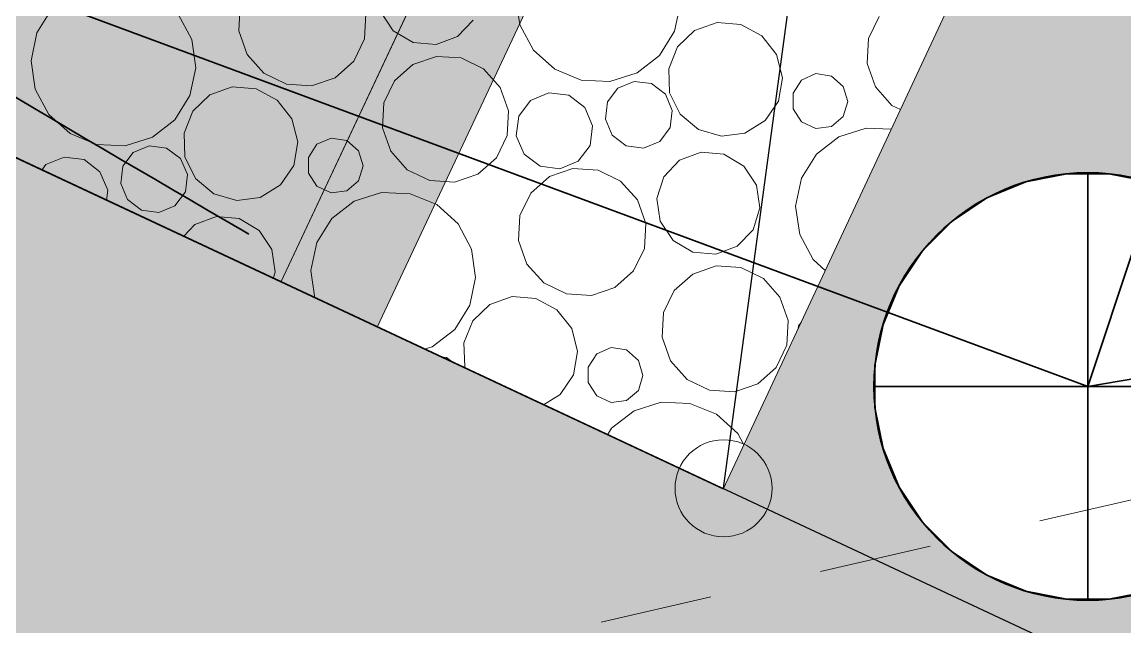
# Model space of a CAD drawing. Header units: millimetres. Extents: x 368386 to 996118, y -334862 to 250838.
# Drawn here: x 778976 to 781049, y -88595 to -87458 of the extents above; entities that cross this region are included whole.
import ezdxf

# ---------------------------------------------------------------- set-up
doc = ezdxf.new("R2010")
doc.units = ezdxf.units.MM
doc.header["$MEASUREMENT"] = 0
doc.set_wipeout_variables(frame=1)
for name, pattern in [('Dashed', [423.333333, 211.666667, -211.666667]), ('HIDDEN', [4762.5, 3175, -1587.5]), ('Wipeout_Contour', [1000, 0, -1000])]:
    doc.linetypes.add(name, pattern=pattern)
for name, color, linetype, lineweight in [('_ASENDIPLAAN_Pen_No__1', 7, 'Continuous', 13), ('New_0_Pen_No__101', 252, 'Continuous', 13), ('New__ASENDIPLAAN_Pen_No__1', 7, 'Continuous', 13), ('New__ASENDIPLAAN_Pen_No__101', 252, 'Continuous', 13), ('New_ei pindi_Pen_No__7', 7, 'Continuous', 35), ('New_KANAL_ELEMENDID_Pen_No__7', 7, 'Continuous', 35), ('New_Sade_rek_Pen_No__84', 114, 'Continuous', 35)]:
    doc.layers.add(name, color=color, linetype=linetype, lineweight=lineweight)
for name, color, linetype in [('_uusvertikaal', 5, 'Continuous'), ('New_0', 7, 'Continuous'), ('New_KANAL_ELEMENDID', 7, 'Continuous')]:
    doc.layers.add(name, color=color, linetype=linetype)
doc.layers.add('New_0_Pen_No__102', color=7, linetype='Continuous', lineweight=13, true_color=0xcccccc)
doc.linetypes.add('Sade1', pattern='A,0,[5,TRN_EP_AS-4-01_V01_Asendiplaan1.Shx,S=13.492063,R=0,X=0,Y=0],-2600,0', length=2600)
doc.dimstyles.new('GENERATED_STYLE__3', dxfattribs={"dimtxt": 0.18, "dimasz": 364.8, "dimexe": 0.18, "dimexo": 0.0625, "dimgap": 0, "dimtad": 0, "dimtih": 1, "dimtoh": 1, "dimdec": 4, "dimzin": 0, "dimdsep": 46, "dimcen": 0.09, "dimadec": 0, "dimazin": 0, "dimtfac": 1, "dimtdec": 4, "dimtmove": 0, "dimatfit": 3, "dimldrblk": 'ARROWHEAD_1', "dimfxl": 1, "dimtolj": 1, "dimtzin": 0, "dimarcsym": 0})

# ---------------------------------------------------------------- blocks, each defined once
blk = doc.blocks.new('*X0')
at = {"layer": 'New_0_Pen_No__102', "color": 254, "linetype": 'Continuous', "lineweight": 13, "true_color": 0xcccccc}
for p, q in [((779904.1, -87409.6), (779911.8, -87462.7)), ((779032.4, -87432.8), (779004.1, -87478.1)), ((779386, -87427.1), (779383.5, -87474)), ((779649.8, -87437.9), (779673.9, -87473.9)), ((780202.8, -87475), (780213.8, -87422.6)), ((779295.1, -87490.4), (779269.6, -87442.9)), ((779620, -87489.1), (779622.5, -87442.3)), ((779794.6, -87485), (779824.2, -87454)), ((780282.4, -87458.7), (780240.4, -87473.7)), ((780327.1, -87462.2), (780282.4, -87458.7)), ((780366.7, -87483.4), (780327.1, -87462.2)), ((780587.1, -87447), (780567, -87488.8)), ((779004.1, -87478.1), (778993.1, -87530.5)), ((779383.5, -87474), (779399.2, -87518.4)), ((779673.9, -87473.9), (779711.2, -87496.1)), ((779911.8, -87462.7), (779937.2, -87510.3)), ((780174.5, -87520.3), (780202.8, -87475)), ((780240.4, -87473.7), (780208.3, -87504.5)), ((779302.8, -87543.6), (779295.1, -87490.4)), ((779599.7, -87531.3), (779620, -87489.1)), ((779711.2, -87496.1), (779754.3, -87500.1)), ((779754.3, -87500.1), (779794.6, -87485)), ((780394.4, -87518.8), (780366.7, -87483.4)), ((780567, -87488.8), (780564.5, -87535.3)), ((779399.2, -87518.4), (779430.7, -87553.7)), ((779754.9, -87522.2), (779710.8, -87537.2)), ((779801.5, -87525.2), (779754.9, -87522.2)), ((779937.2, -87510.3), (779977.4, -87546.5)), ((780132.2, -87553), (780174.5, -87520.3)), ((780208.3, -87504.5), (780191.7, -87545.7)), ((780405.4, -87562.2), (780394.4, -87518.8)), ((778993.1, -87530.5), (779000.8, -87583.6)), ((779291.8, -87595.9), (779302.8, -87543.6)), ((779564.7, -87562.3), (779599.7, -87531.3)), ((779710.8, -87537.2), (779676.1, -87567.9)), ((779843.7, -87545.7), (779801.5, -87525.2)), ((780564.5, -87535.3), (780580.1, -87579.4)), ((779430.7, -87553.7), (779473.2, -87574.4)), ((779520.3, -87577.4), (779564.7, -87562.3)), ((779874.9, -87580.7), (779843.7, -87545.7)), ((779977.4, -87546.5), (780027.3, -87566.9)), ((780081.1, -87569.2), (780132.2, -87553)), ((780191.7, -87545.7), (780193.4, -87590.4)), ((780397.8, -87606.1), (780405.4, -87562.2)), ((780468.3, -87554.6), (780441.4, -87566.6)), ((780497.4, -87559.1), (780468.3, -87554.6)), ((780519.7, -87578.6), (780497.4, -87559.1)), ((779000.8, -87583.6), (779026.2, -87631.2)), ((779371.3, -87579.7), (779329.3, -87594.6)), ((779416, -87583.1), (779371.3, -87579.7)), ((779455.6, -87604.4), (779416, -87583.1)), ((779473.2, -87574.4), (779520.3, -87577.4)), ((779676.1, -87567.9), (779655.9, -87609.7)), ((779890.5, -87624.8), (779874.9, -87580.7)), ((780027.3, -87566.9), (780081.1, -87569.2)), ((780096.2, -87581.8), (780076.5, -87607.8)), ((780126.4, -87569.2), (780096.2, -87581.8)), ((780159, -87573.4), (780126.4, -87569.2)), ((780185.3, -87593.3), (780159, -87573.4)), ((780441.4, -87566.6), (780425.5, -87591.1)), ((780528.1, -87606.9), (780519.7, -87578.6)), ((780580.1, -87579.4), (780611.3, -87614.3)), ((779263.4, -87641.2), (779291.8, -87595.9)), ((779329.3, -87594.6), (779297.2, -87625.4)), ((779483.3, -87639.7), (779455.6, -87604.4)), ((779932.1, -87604.8), (779909.6, -87634.5)), ((779966.5, -87590.5), (779932.1, -87604.8)), ((780003.7, -87595.3), (779966.5, -87590.5)), ((780033.7, -87618), (780003.7, -87595.3)), ((780198.2, -87623.6), (780185.3, -87593.3)), ((780193.4, -87590.4), (780213.2, -87630.6)), ((780372.9, -87642.9), (780397.8, -87606.1)), ((780425.5, -87591.1), (780425.5, -87620.5)), ((780519.8, -87635), (780528.1, -87606.9)), ((779297.2, -87625.4), (779280.6, -87666.7)), ((779655.9, -87609.7), (779653.4, -87656.2)), ((779888, -87671.2), (779890.5, -87624.8)), ((780048.4, -87652.5), (780033.7, -87618)), ((780076.5, -87607.8), (780072.6, -87640.2)), ((780194.3, -87656), (780198.2, -87623.6)), ((780425.5, -87620.5), (780441.5, -87645.4)), ((780611.3, -87614.3), (780627.2, -87622.1)), ((779026.2, -87631.2), (779066.3, -87667.4)), ((779221.2, -87673.9), (779263.4, -87641.2)), ((779494.3, -87683.1), (779483.3, -87639.7)), ((779909.6, -87634.5), (779905.2, -87671.5)), ((780072.6, -87640.2), (780085.6, -87670.5)), ((780213.2, -87630.6), (780247.6, -87659.6)), ((780335, -87666.3), (780372.9, -87642.9)), ((780441.5, -87645.4), (780468.3, -87657.9)), ((780497.5, -87654), (780519.8, -87635)), ((779066.3, -87667.4), (779116.3, -87687.8)), ((779280.6, -87666.7), (779282.3, -87711.3)), ((779653.4, -87656.2), (779669, -87700.3)), ((780044, -87689.5), (780048.4, -87652.5)), ((780174.7, -87682), (780194.3, -87656)), ((780247.6, -87659.6), (780290.7, -87672.2)), ((780290.7, -87672.2), (780335, -87666.3)), ((780468.3, -87657.9), (780497.5, -87654)), ((780562.8, -87657.1), (780511.7, -87673.3)), ((780609.9, -87659.1), (780562.8, -87657.1)), ((779116.3, -87687.8), (779170, -87690.1)), ((779170, -87690.1), (779221.2, -87673.9)), ((779215.3, -87690.1), (779185.1, -87702.7)), ((779247.9, -87694.4), (779215.3, -87690.1)), ((779486.7, -87727), (779494.3, -87683.1)), ((779530.4, -87687.5), (779514.5, -87712)), ((779557.2, -87675.6), (779530.4, -87687.5)), ((779586.4, -87680), (779557.2, -87675.6)), ((779608.7, -87699.5), (779586.4, -87680)), ((779867.8, -87713), (779888, -87671.2)), ((779905.2, -87671.5), (779920, -87706)), ((780021.6, -87719.2), (780044, -87689.5)), ((780085.6, -87670.5), (780111.9, -87690.4)), ((780144.5, -87694.6), (780174.7, -87682)), ((780511.7, -87673.3), (780469.4, -87706)), ((779185.1, -87702.7), (779165.4, -87728.7)), ((779274.2, -87714.3), (779247.9, -87694.4)), ((779617, -87727.8), (779608.7, -87699.5)), ((779669, -87700.3), (779700.2, -87735.3)), ((779920, -87706), (779950, -87728.7)), ((780111.9, -87690.4), (780144.5, -87694.6)), ((780252.5, -87702.3), (780212.2, -87717.3)), ((780295.5, -87706.3), (780252.5, -87702.3)), ((780332.8, -87728.5), (780295.5, -87706.3)), ((780469.4, -87706), (780441.1, -87751.3)), ((779021, -87725.7), (779013.2, -87736)), ((779055.4, -87711.4), (779021, -87725.7)), ((779092.6, -87716.2), (779055.4, -87711.4)), ((779122.6, -87738.9), (779092.6, -87716.2)), ((779165.4, -87728.7), (779161.6, -87761.2)), ((779287.2, -87744.5), (779274.2, -87714.3)), ((779282.3, -87711.3), (779302.1, -87751.5)), ((779461.8, -87763.9), (779486.7, -87727)), ((779514.5, -87712), (779514.5, -87741.4)), ((779608.7, -87755.9), (779617, -87727.8)), ((779833.1, -87743.8), (779867.8, -87713)), ((779950, -87728.7), (779987.2, -87733.5)), ((779987.2, -87733.5), (780021.6, -87719.2)), ((780212.2, -87717.3), (780182.6, -87748.4)), ((780356.9, -87764.5), (780332.8, -87728.5)), ((779137.4, -87773.4), (779122.6, -87738.9)), ((779283.3, -87777), (779287.2, -87744.5)), ((779302.1, -87751.5), (779336.5, -87780.5)), ((779514.5, -87741.4), (779530.4, -87766.3)), ((779700.2, -87735.3), (779742.4, -87755.8)), ((779789.1, -87758.8), (779833.1, -87743.8)), ((779967.3, -87748.1), (779932.3, -87779.1)), ((780011.7, -87732.9), (779967.3, -87748.1)), ((780058.8, -87735.9), (780011.7, -87732.9)), ((780101.3, -87756.6), (780058.8, -87735.9)), ((780182.6, -87748.4), (780169.6, -87789.3)), ((780441.1, -87751.3), (780430.1, -87803.6)), ((779161.6, -87761.2), (779174.5, -87791.4)), ((779423.9, -87787.2), (779461.8, -87763.9)), ((779530.4, -87766.3), (779557.3, -87778.8)), ((779586.4, -87774.9), (779608.7, -87755.9)), ((779742.4, -87755.8), (779789.1, -87758.8)), ((780132.8, -87791.9), (780101.3, -87756.6)), ((780363.1, -87807.1), (780356.9, -87764.5)), ((779135, -87793), (779137.4, -87773.4)), ((779174.5, -87791.4), (779200.8, -87811.3)), ((779263.6, -87803), (779283.3, -87777)), ((779336.5, -87780.5), (779379.6, -87793.1)), ((779379.6, -87793.1), (779423.9, -87787.2)), ((779557.3, -87778.8), (779586.4, -87774.9)), ((779651.7, -87778), (779600.6, -87794.2)), ((779705.5, -87780.3), (779651.7, -87778)), ((779755.5, -87800.7), (779705.5, -87780.3)), ((779932.3, -87779.1), (779912, -87821.2)), ((780148.5, -87836.3), (780132.8, -87791.9)), ((780169.6, -87789.3), (780175.8, -87832)), ((779200.8, -87811.3), (779233.4, -87815.5)), ((779233.4, -87815.5), (779263.6, -87803)), ((779600.6, -87794.2), (779558.4, -87826.9)), ((779795.6, -87836.9), (779755.5, -87800.7)), ((780350.1, -87848.1), (780363.1, -87807.1)), ((780430.1, -87803.6), (780437.8, -87856.8)), ((779341.4, -87823.2), (779301.1, -87838.3)), ((779384.5, -87827.2), (779341.4, -87823.2)), ((779421.8, -87849.4), (779384.5, -87827.2)), ((779558.4, -87826.9), (779530, -87872.2)), ((779912, -87821.2), (779909.5, -87868.1)), ((780175.8, -87832), (780199.9, -87868)), ((779301.1, -87838.3), (779279.7, -87860.8)), ((779445.9, -87885.4), (779421.8, -87849.4)), ((779821, -87884.5), (779795.6, -87836.9)), ((780146, -87883.2), (780148.5, -87836.3)), ((780320.5, -87879.1), (780350.1, -87848.1)), ((779530, -87872.2), (779519, -87924.6)), ((779909.5, -87868.1), (779925.2, -87912.5)), ((780199.9, -87868), (780237.2, -87890.2)), ((780437.8, -87856.8), (780463.2, -87904.3)), ((779452, -87928.1), (779445.9, -87885.4)), ((779828.7, -87937.6), (779821, -87884.5)), ((780125.7, -87925.4), (780146, -87883.2)), ((780237.2, -87890.2), (780280.2, -87894.2)), ((780280.2, -87894.2), (780320.5, -87879.1)), ((779925.2, -87912.5), (779956.7, -87947.8)), ((780280.8, -87916.2), (780236.8, -87931.3)), ((780327.5, -87919.2), (780280.8, -87916.2)), ((780463.2, -87904.3), (780485.8, -87924.8)), ((779448.3, -87939.8), (779452, -87928.1)), ((779519, -87924.6), (779526.5, -87976.4)), ((779817.7, -87990), (779828.7, -87937.6)), ((780090.6, -87956.4), (780125.7, -87925.4)), ((780236.8, -87931.3), (780202, -87962)), ((780369.6, -87939.8), (780327.5, -87919.2)), ((779956.7, -87947.8), (779999.2, -87968.5)), ((780046.2, -87971.5), (780090.6, -87956.4)), ((780400.8, -87974.8), (780369.6, -87939.8)), ((779897.3, -87973.7), (779855.3, -87988.7)), ((779942, -87977.2), (779897.3, -87973.7)), ((779981.6, -87998.4), (779942, -87977.2)), ((779999.2, -87968.5), (780046.2, -87971.5)), ((780202, -87962), (780181.9, -88003.8)), ((780416.4, -88018.8), (780400.8, -87974.8)), ((779789.4, -88035.3), (779817.7, -87990)), ((779855.3, -87988.7), (779823.2, -88019.5)), ((780009.3, -88033.8), (779981.6, -87998.4)), ((779823.2, -88019.5), (779806.6, -88060.7)), ((780181.9, -88003.8), (780179.4, -88050.3)), ((780413.9, -88065.3), (780416.4, -88018.8)), ((779747.1, -88068), (779789.4, -88035.3)), ((780020.3, -88077.2), (780009.3, -88033.8)), ((780435.6, -88028.6), (780435, -88033.7)), ((780440.3, -88022.4), (780435.6, -88028.6)), ((779806.6, -88060.7), (779808.3, -88105.4)), ((780179.4, -88050.3), (780195, -88094.4)), ((779732.2, -88072.7), (779747.1, -88068)), ((780012.7, -88121.1), (780020.3, -88077.2)), ((780056.3, -88081.6), (780040.4, -88106.1)), ((780083.2, -88069.6), (780056.3, -88081.6)), ((780112.3, -88074.1), (780083.2, -88069.6)), ((780134.6, -88093.6), (780112.3, -88074.1)), ((780393.8, -88107.1), (780413.9, -88065.3)), ((779773.9, -88088.4), (779762.7, -88087)), ((779787, -88098.3), (779773.9, -88088.4)), ((780143, -88121.9), (780134.6, -88093.6)), ((780195, -88094.4), (780226.2, -88129.3)), ((779808.3, -88105.4), (779810.2, -88109.2)), ((779987.8, -88157.9), (780012.7, -88121.1)), ((780040.4, -88106.1), (780040.4, -88135.5)), ((780134.7, -88150), (780143, -88121.9)), ((780359.1, -88137.8), (780393.8, -88107.1)), ((780040.4, -88135.5), (780056.4, -88160.4)), ((780226.2, -88129.3), (780268.4, -88149.9)), ((780315, -88152.9), (780359.1, -88137.8)), ((779956.1, -88177.5), (779987.8, -88157.9)), ((780056.4, -88160.4), (780083.2, -88172.9)), ((780112.4, -88169), (780134.7, -88150)), ((780268.4, -88149.9), (780315, -88152.9)), ((780083.2, -88172.9), (780112.4, -88169)), ((780177.7, -88172.1), (780126.6, -88188.3)), ((780231.5, -88174.4), (780177.7, -88172.1)), ((780281.4, -88194.8), (780231.5, -88174.4)), ((780126.6, -88188.3), (780084.3, -88221)), ((780321.5, -88231), (780281.4, -88194.8)), ((780084.3, -88221), (780076.3, -88233.8)), ((780332.9, -88252.3), (780321.5, -88231))]:
    blk.add_line(p, q, dxfattribs=at)
blk = doc.blocks.new('ARROWHEAD_1')
at = {"color": 0, "linetype": 'Continuous', "lineweight": 0}
blk.add_line((0, 0), (-1, 0), dxfattribs=at)
blk.add_circle((0, 0), 0.25, dxfattribs=at)

msp = doc.modelspace()

# ---------------------------------------------------------------- hatches: boundary and pattern name
at = {"layer": 'New_0', "linetype": 'Continuous', "lineweight": 0, "true_color": 0xffffff}
msp.add_hatch(color=7, dxfattribs=at).paths.add_polyline_path([(778477.13, -85797.65), (777827.52, -87180.7), (779462.79, -87946.46), (780101.54, -86586.53)])
at = {"layer": 'New__ASENDIPLAAN_Pen_No__101', "linetype": 'Continuous', "lineweight": 13}
msp.add_hatch(color=252, dxfattribs=at).paths.add_polyline_path([(782198.71, -84256.33), (787696.29, -86827.92), (785071.02, -92440.28), (777888.99, -89086.51), (777960.76, -88927.06), (777182.11, -88562.83), (777827.5, -87180.76), (780293.95, -88335.74)])

# ---------------------------------------------------------------- linework, layer by layer
at = {"layer": 'New_0_Pen_No__101', "color": 252, "linetype": 'Continuous', "lineweight": 13, "flags": 128}
for points in [[(780293.95, -88335.74), (782198.71, -84256.33), (779757.45, -83071.82), (777827.5, -87180.76)], [(778477.13, -85797.65), (777827.52, -87180.7), (779462.79, -87946.46), (780101.54, -86586.53)]]:
    msp.add_lwpolyline(points, close=True, dxfattribs=at)
at = {"layer": 'New__ASENDIPLAAN_Pen_No__1', "color": 7, "linetype": 'Continuous', "lineweight": 13, "flags": 128}
msp.add_lwpolyline([(782198.71, -84256.33), (787696.29, -86827.92), (785071.02, -92440.28), (777888.99, -89086.51), (777960.76, -88927.06), (777182.11, -88562.83), (777827.5, -87180.76), (780293.95, -88335.74)], close=True, dxfattribs=at)

# ---------------------------------------------------------------- block references
at = {"layer": 'New_0', "color": 252, "linetype": 'Continuous', "lineweight": 13}
msp.add_blockref('*X0', (0, 0), dxfattribs=at)

# ---------------------------------------------------------------- next in the draw order: wipeouts: each hides what was drawn before it
at = {"color": 254, "linetype": 'Wipeout_Contour', "lineweight": 0, "ltscale": 25150002.02439031}
msp.add_wipeout([(781379.28, -88103.31), (781363.91, -88026.03), (781333.76, -87953.24), (781289.98, -87887.72), (781234.26, -87832.01), (781168.75, -87788.23), (781095.96, -87758.08), (781018.68, -87742.71), (780939.88, -87742.71), (780862.6, -87758.08), (780789.81, -87788.23), (780724.29, -87832.01), (780668.58, -87887.72), (780624.8, -87953.24), (780594.65, -88026.03), (780579.28, -88103.31), (780579.28, -88182.1), (780594.65, -88259.38), (780624.8, -88332.18), (780668.58, -88397.69), (780724.29, -88453.41), (780789.81, -88497.18), (780862.6, -88527.34), (780939.88, -88542.71), (781018.68, -88542.71), (781095.96, -88527.34), (781168.75, -88497.18), (781234.26, -88453.41), (781289.98, -88397.69), (781333.76, -88332.18), (781363.91, -88259.38), (781379.28, -88182.1)], dxfattribs=at).dxf.layer = 'New_KANAL_ELEMENDID'

# ---------------------------------------------------------------- next in the draw order: hatches: boundary and pattern name
at = {"layer": 'New_0', "linetype": 'Continuous', "lineweight": 0, "true_color": 0xffffff}
msp.add_hatch(color=7, dxfattribs=at).paths.add_polyline_path([(779462.79, -87946.46), (779643.81, -88031.49), (781562.89, -83945.72), (781381.86, -83860.7)])

# ---------------------------------------------------------------- next in the draw order: linework, layer by layer
at = {"layer": '_uusvertikaal'}
msp.add_lwpolyline([(770479.41, -85565.77), (777827.52, -87180.7), (785789.2, -90904.92), (782290.54, -98141.98), (786392.73, -109346.41), (783855.68, -110275.28)], dxfattribs=at)
at = {"layer": 'New_0_Pen_No__101', "color": 252, "linetype": 'Continuous', "lineweight": 13, "flags": 128}
msp.add_lwpolyline([(779462.79, -87946.46), (779643.81, -88031.49), (781562.89, -83945.72), (781381.86, -83860.7)], close=True, dxfattribs=at)
at = {"layer": 'New__ASENDIPLAAN_Pen_No__1', "color": 7, "linetype": 'Dashed', "lineweight": 13}
msp.add_line((787696.29, -86827.92), (777888.99, -89086.51), dxfattribs=at)
at = {"layer": 'New_ei pindi_Pen_No__7', "color": 7, "linetype": 'HIDDEN', "lineweight": 35}
msp.add_circle((804441.04, -44567.67), 50000, dxfattribs=at)
at = {"layer": 'New_KANAL_ELEMENDID_Pen_No__7', "color": 7, "linetype": 'Continuous', "lineweight": 35}
for p, q in [((780979.28, -88542.71), (780979.28, -87742.71)), ((780579.28, -88142.71), (781379.28, -88142.71))]:
    msp.add_line(p, q, dxfattribs=at)
at = {"layer": 'New_KANAL_ELEMENDID_Pen_No__7', "color": 7, "linetype": 'Continuous', "lineweight": 35, "flags": 128}
msp.add_lwpolyline([(781095.96, -87758.08), (781018.68, -87742.71), (780939.88, -87742.71), (780862.6, -87758.08), (780789.81, -87788.23), (780724.29, -87832.01), (780668.58, -87887.72), (780624.8, -87953.24), (780594.65, -88026.03), (780579.28, -88103.31), (780579.28, -88182.1), (780594.65, -88259.38), (780624.8, -88332.18), (780668.58, -88397.69), (780724.29, -88453.41), (780789.81, -88497.18), (780862.6, -88527.34), (780939.88, -88542.71), (781018.68, -88542.71), (781095.96, -88527.34)], dxfattribs=at)
at = {"layer": 'New_KANAL_ELEMENDID_Pen_No__7', "color": 7, "linetype": 'Continuous', "lineweight": 35}
msp.add_circle((780979.28, -88142.71), 401.94, dxfattribs=at)
at = {"layer": 'New_Sade_rek_Pen_No__84', "color": 114, "linetype": 'Sade1', "lineweight": 35}
for points in [[(780979.28, -88142.71), (782211.13, -84437.67)], [(776283.49, -86401.9), (780979.28, -88142.71)], [(780979.28, -88142.71), (787473.12, -87038.15)]]:
    msp.add_lwpolyline(points, dxfattribs=at)

# ---------------------------------------------------------------- next in the draw order: leaders
at = {"layer": '_ASENDIPLAAN_Pen_No__1', "color": 7, "linetype": 'Continuous', "lineweight": 13, "annotation_type": 0, "has_hookline": 1, "hookline_direction": 1, "text_width": 936.83, "horizontal_direction": (0.999968, 0.008049, 0)}
msp.add_leader([(780294.71, -88334.12), (780638.99, -85784.26), (780274.2, -85787.19)], dimstyle='GENERATED_STYLE__3', dxfattribs=at)

doc.saveas('drawing.dxf')
